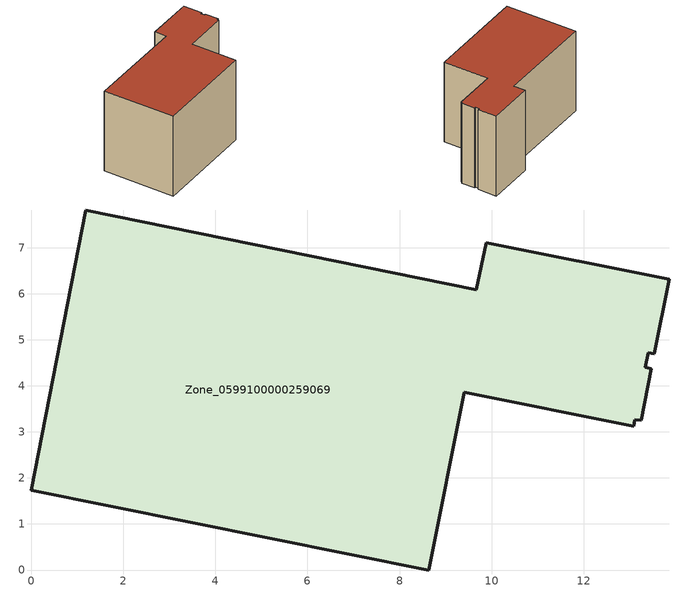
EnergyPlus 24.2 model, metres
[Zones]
Zone_0599100000259069
 floor ground (C_G): 13.25,3.25 13.11,3.26 13.09,3.13 9.41,3.86 8.64,0 0,1.73 1.18,7.82 9.67,6.09 9.88,7.11 13.86,6.32 13.54,4.7 13.41,4.72 13.34,4.41 13.47,4.38 z0
 wall outside (C_F): 1.18,7.82 0,1.73 8.64,0 9.41,3.86 13.09,3.13 13.11,3.26 13.25,3.25 13.47,4.38 13.34,4.41 13.41,4.72 13.54,4.7 13.86,6.32 9.88,7.11 9.67,6.09 1.18,7.82 z0:7.42
 roof outside (C_R): 13.34,4.41 13.41,4.72 13.54,4.7 13.86,6.32 9.88,7.11 9.67,6.09 1.18,7.82 0,1.73 8.64,0 9.41,3.86 13.09,3.13 13.11,3.26 13.25,3.25 13.47,4.38 z7.42
[BUILDING]
Pand.0599100000259069: North Axis=0; Terrain=City; Loads Convergence Tolerance Value=0.04; Temperature Convergence Tolerance Value=0.4; Solar Distribution=FullExterior; Maximum Number of Warmup Days=25; Minimum Number of Warmup Days=1
[Site:Location]
Rotterdam.The.Hague.AP_ZH_NLD Design_Conditions: Latitude=51.96; Longitude=4.45; Time Zone=1; Elevation=-4.5
[SITE:GROUNDTEMPERATURE:BUILDINGSURFACE]
18, 18, 18, 18, 18, 18, 18, 18, 18, 18, 18, 18
[MATERIAL] Thermal Absorptance=0.9; Solar Absorptance=0.7; Visible Absorptance=0.7
Name | Roughness | Thickness | Conductivity | Density | Specific Heat
G.D.1965 | MediumSmooth | 0.15 | 1 | 540 | 1210
F.D.1965 | Rough | 0.3 | 0.857143 | 1920 | 840
R.D.1965 | MediumRough | 0.2 | 0.08 | 1500 | 1000
[CONSTRUCTION]
C_G: G.D.1965
C_F: F.D.1965
C_R: R.D.1965
[ZONE]
Zone_0599100000259069: Type=1; Multiplier=1; Ceiling Height=Autocalculate; Volume=Autocalculate; Floor Area=autocalculate; Part of Total Floor Area=Yes
[ZONEINFILTRATION:DESIGNFLOWRATE]
Infil_Zone_0599100000259069: Zone or ZoneList or Space or SpaceList=Zone_0599100000259069; Schedule=AlwaysOn; Design Flow Rate Calculation Method=Flow/Area; Flow Rate per Floor Area=0.0042; Constant Term Coefficient=1; Temperature Term Coefficient=0; Velocity Term Coefficient=0; Velocity Squared Term Coefficient=0
[HVACTEMPLATE:ZONE:IDEALLOADSAIRSYSTEM]
Zone_0599100000259069: Maximum Heating Supply Air Temperature=50; Minimum Cooling Supply Air Temperature=13; Maximum Heating Supply Air Humidity Ratio=0.0156; Minimum Cooling Supply Air Humidity Ratio=0.0077; Heating Limit=NoLimit; Cooling Limit=NoLimit; Dehumidification Control Type=ConstantSensibleHeatRatio; Cooling Sensible Heat Ratio=0.7; Dehumidification Setpoint=60; Humidification Control Type=None; Humidification Setpoint=30; Outdoor Air Method=None; Outdoor Air Flow Rate per Person=0.00944; Outdoor Air Flow Rate per Zone Floor Area=0; Outdoor Air Flow Rate per Zone=0; Demand Controlled Ventilation Type=None; Outdoor Air Economizer Type=NoEconomizer; Heat Recovery Type=None; Sensible Heat Recovery Effectiveness=0.7; Latent Heat Recovery Effectiveness=0.65
[ZONECONTROL:THERMOSTAT]
ThermostatControl_Zone_0599100000259069: Zone or ZoneList=Zone_0599100000259069; Control Type Schedule=DualSetpointControlType; Control 1=Thermostat_Zone_0599100000259069; Temperature Difference Between Cutout And Setpoint=0
[THERMOSTATSETPOINT:DUALSETPOINT]
Thermostat_Zone_0599100000259069: Heating Setpoint Temperature Schedule=HeatingSetpoint_Zone_0599100000259069; Cooling Setpoint Temperature Schedule=CoolingSetpoint_Zone_0599100000259069
[SCHEDULE:COMPACT]
HeatingSetpoint_Zone_0599100000259069: Through: 12/31, For: AllDays, Until: 24:00, 21
CoolingSetpoint_Zone_0599100000259069: Through: 12/31, For: AllDays, Until: 24:00, 24
DualSetpointControlType: Through: 12/31, For: AllDays, Until: 24:00, 4
AlwaysOn: Through: 12/31, For: AllDays, Until: 24:00, 1
